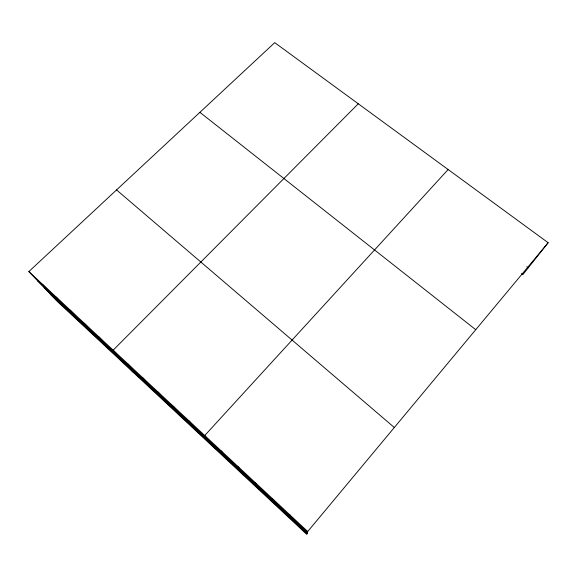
<?xml version="1.0" encoding="UTF-8"?>
<svg xmlns="http://www.w3.org/2000/svg" width="577" height="577" viewBox="0 0 577 577"><rect width="100%" height="100%" fill="white"/><g stroke="black" fill="none" stroke-linecap="round" stroke-linejoin="round"><path stroke-width="0.87" d="M548.15 242.715L307.729 531.518L306.798 534.352L56.596 300.747L28.85 271.587L274.731 42.648L548.15 242.715L522.812 274.681L521.42 273.635M448.141 169.537L204.734 435.527L215.207 448.841M358.274 103.773L113.164 350.167L132.977 372.064M526.837 266.74L528.265 267.807M199.894 112.327L475.744 329.698M116.554 189.927L394.315 427.507M28.85 271.587L307.729 531.518M37.563 280.747L307.433 532.42M44.169 287.685L307.209 533.098M50.632 294.479L306.993 533.754M42.431 284.245L50.769 293.058M56.2 297.076L64.134 305.522M70.156 310.08L77.686 318.158M84.292 323.264L91.404 330.953M98.631 336.622L105.31 343.921M127.892 363.899L133.684 370.384M142.836 377.827L148.152 383.878M157.983 391.949L162.822 397.553M173.345 406.266L177.687 411.423M188.931 420.792L192.761 425.48M221.265 450.925L224.013 454.626M238.034 466.562L240.212 469.728M255.063 482.43L256.65 485.062M272.351 498.542L273.332 500.612M289.899 514.908L290.253 516.401"/></g></svg>
